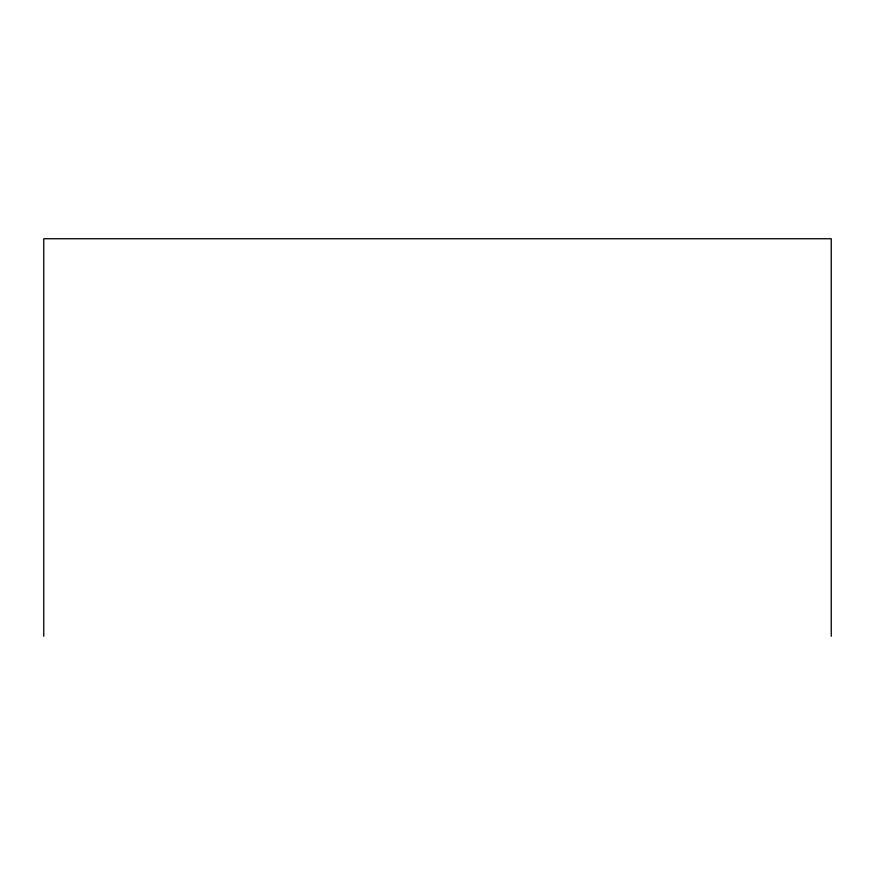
<?xml version="1.0" encoding="UTF-8"?>
<svg xmlns="http://www.w3.org/2000/svg" width="875" height="875" viewBox="0 0 875 875"><rect width="100%" height="100%" fill="white"/><g stroke="black" fill="none" stroke-linecap="round" stroke-linejoin="round"><path stroke-width="1.31" d="M831.25 636.256L831.25 238.744L43.75 238.744L43.75 636.256"/></g></svg>
